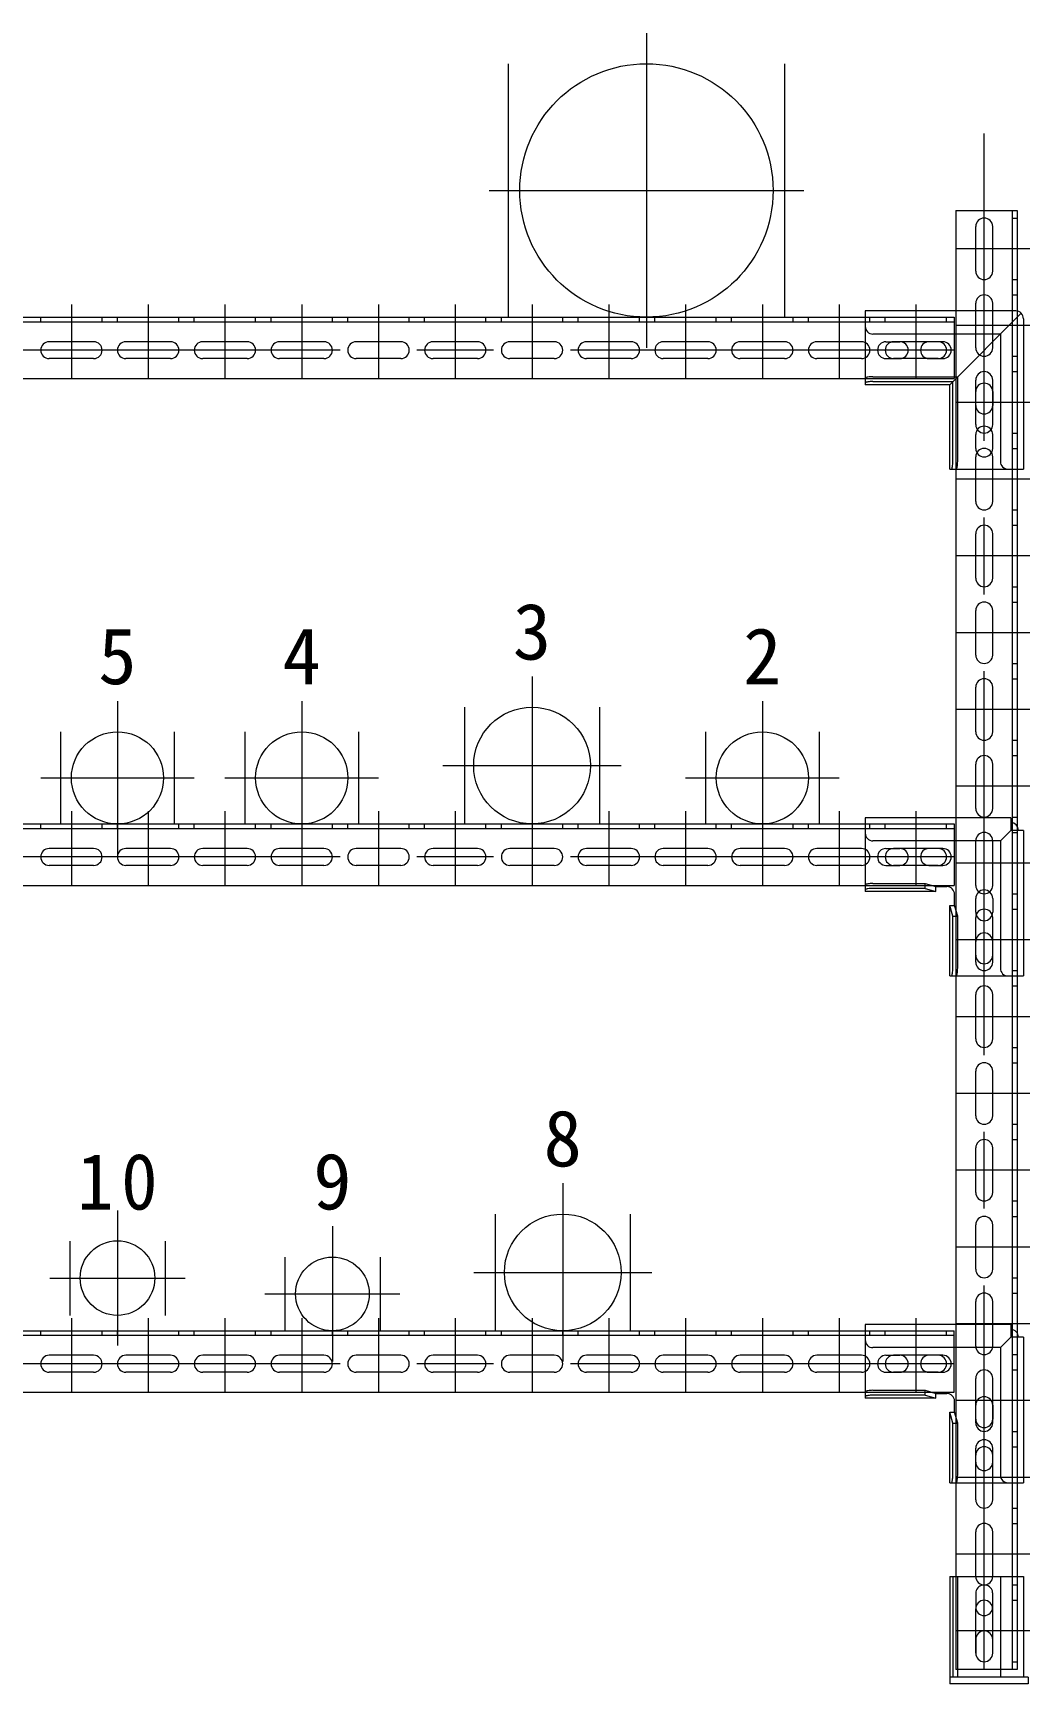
# Model space of a CAD drawing. Units: millimetres at full size, sheet at 1:50. Extents: x -29943 to 12787, y -4404 to 10657.
# Drawn here: x -1487 to -838, y -850 to 225 of the extents above; entities that cross this region are included whole.
import ezdxf
from ezdxf.enums import TextEntityAlignment as Align

# ---------------------------------------------------------------- set-up
doc = ezdxf.new("R2010")
doc.units = ezdxf.units.MM
doc.header["$LTSCALE"] = 50
doc.linetypes.add('CHAIN1', pattern=[8, 5, -1, 1, -1])
for name, color, linetype, lineweight in [('0-0_マルチ横', 3, 'Continuous', 9), ('0-1_接続金具', 7, 'Continuous', 18), ('0-3_マルチ縦', 3, 'Continuous', 9), ('0-F_文字', 7, 'Continuous', 9), ('1-0_1\u3000脱臭配管', 4, 'Continuous', 9), ('1-1_2\u3000洗浄汚泥移送配管', 7, 'Continuous', 9), ('1-2_3\u3000洗浄水移送配管', 7, 'Continuous', 9), ('1-3_4\u3000工水配管', 7, 'Continuous', 9), ('1-4_5\u3000冷却水移送配管', 7, 'Continuous', 9), ('1-7_8\u3000脱水ろ液移送配管', 7, 'Continuous', 9), ('1-8_9\u3000ろ布洗浄水移送配管', 7, 'Continuous', 9), ('1-9_10\u3000スチームドレン配管', 7, 'Continuous', 9)]:
    doc.layers.add(name, color=color, linetype=linetype, lineweight=lineweight)
doc.styles.add('ＭＳ ゴシック', font='')
doc.styles.get('ＭＳ ゴシック').set_extended_font_data('MS Gothic')

msp = doc.modelspace()

# ---------------------------------------------------------------- linework, layer by layer
at = {"layer": '0-0_マルチ横', "color": 4, "linetype": 'CHAIN1'}
for p, q in [((-1462.07, 48.76), (-1462.07, 0.46)), ((-1412.07, 48.76), (-1412.07, 0.46)), ((-1362.07, 48.76), (-1362.07, 0.46)), ((-1312.07, 48.76), (-1312.07, 0.46)), ((-1262.07, 48.76), (-1262.07, 0.46)), ((-1212.07, 48.76), (-1212.07, 0.46)), ((-1162.07, 48.76), (-1162.07, 0.46)), ((-1112.07, 48.76), (-1112.07, 0.46)), ((-1062.07, 48.76), (-1062.07, 0.46)), ((-1012.07, 48.76), (-1012.07, 0.46)), ((-962.07, 48.76), (-962.07, 0.46)), ((-912.07, 48.76), (-912.07, 0.46)), ((-887.07, 18.96), (-1687.07, 18.96)), ((-1462.07, -281.24), (-1462.07, -329.54)), ((-1412.07, -281.24), (-1412.07, -329.54)), ((-1362.07, -281.24), (-1362.07, -329.54)), ((-1312.07, -281.24), (-1312.07, -329.54)), ((-1262.07, -281.24), (-1262.07, -329.54)), ((-1212.07, -281.24), (-1212.07, -329.54)), ((-1162.07, -281.24), (-1162.07, -329.54)), ((-1112.07, -281.24), (-1112.07, -329.54)), ((-1062.07, -281.24), (-1062.07, -329.54)), ((-1012.07, -281.24), (-1012.07, -329.54)), ((-962.07, -281.24), (-962.07, -329.54)), ((-912.07, -281.24), (-912.07, -329.54)), ((-887.07, -311.04), (-1687.07, -311.04)), ((-1462.07, -611.24), (-1462.07, -659.54)), ((-1412.07, -611.24), (-1412.07, -659.54)), ((-1362.07, -611.24), (-1362.07, -659.54)), ((-1312.07, -611.24), (-1312.07, -659.54)), ((-1262.07, -611.24), (-1262.07, -659.54)), ((-1212.07, -611.24), (-1212.07, -659.54)), ((-1162.07, -611.24), (-1162.07, -659.54)), ((-1112.07, -611.24), (-1112.07, -659.54)), ((-1062.07, -611.24), (-1062.07, -659.54)), ((-1012.07, -611.24), (-1012.07, -659.54)), ((-962.07, -611.24), (-962.07, -659.54)), ((-912.07, -611.24), (-912.07, -659.54)), ((-887.07, -641.04), (-1687.07, -641.04))]:
    msp.add_line(p, q, dxfattribs=at)
at = {"layer": '0-0_マルチ横'}
for p, q in [((-1687.07, 40.46), (-887.07, 40.46)), ((-887.07, 37.26), (-1687.07, 37.26)), ((-1482.07, 37.26), (-1482.07, 40.46)), ((-1442.07, 37.26), (-1442.07, 40.46)), ((-1432.07, 37.26), (-1432.07, 40.46)), ((-1392.07, 37.26), (-1392.07, 40.46)), ((-1382.07, 37.26), (-1382.07, 40.46)), ((-1342.07, 37.26), (-1342.07, 40.46)), ((-1332.07, 37.26), (-1332.07, 40.46)), ((-1292.07, 37.26), (-1292.07, 40.46)), ((-1282.07, 37.26), (-1282.07, 40.46)), ((-1242.07, 37.26), (-1242.07, 40.46)), ((-1232.07, 37.26), (-1232.07, 40.46)), ((-1192.07, 37.26), (-1192.07, 40.46)), ((-1182.07, 37.26), (-1182.07, 40.46)), ((-1142.07, 37.26), (-1142.07, 40.46)), ((-1132.07, 37.26), (-1132.07, 40.46)), ((-1092.07, 37.26), (-1092.07, 40.46)), ((-1082.07, 37.26), (-1082.07, 40.46)), ((-1042.07, 37.26), (-1042.07, 40.46)), ((-1032.07, 37.26), (-1032.07, 40.46)), ((-992.07, 37.26), (-992.07, 40.46)), ((-982.07, 37.26), (-982.07, 40.46)), ((-942.07, 37.26), (-942.07, 40.46)), ((-932.07, 37.26), (-932.07, 40.46)), ((-892.07, 37.26), (-892.07, 40.46)), ((-887.07, 40.46), (-887.07, 0.46)), ((-1447.57, 24.46), (-1476.57, 24.46)), ((-1397.57, 24.46), (-1426.57, 24.46)), ((-1347.57, 24.46), (-1376.57, 24.46)), ((-1297.57, 24.46), (-1326.57, 24.46)), ((-1247.57, 24.46), (-1276.57, 24.46)), ((-1197.57, 24.46), (-1226.57, 24.46)), ((-1147.57, 24.46), (-1176.57, 24.46)), ((-1097.57, 24.46), (-1126.57, 24.46)), ((-1047.57, 24.46), (-1076.57, 24.46)), ((-997.57, 24.46), (-1026.57, 24.46)), ((-947.57, 24.46), (-976.57, 24.46)), ((-897.57, 24.46), (-926.57, 24.46)), ((-1447.57, 13.46), (-1476.57, 13.46)), ((-1397.57, 13.46), (-1426.57, 13.46)), ((-1347.57, 13.46), (-1376.57, 13.46)), ((-1297.57, 13.46), (-1326.57, 13.46)), ((-1247.57, 13.46), (-1276.57, 13.46)), ((-1197.57, 13.46), (-1226.57, 13.46)), ((-1147.57, 13.46), (-1176.57, 13.46)), ((-1097.57, 13.46), (-1126.57, 13.46)), ((-1047.57, 13.46), (-1076.57, 13.46)), ((-997.57, 13.46), (-1026.57, 13.46)), ((-947.57, 13.46), (-976.57, 13.46)), ((-897.57, 13.46), (-926.57, 13.46)), ((-1687.07, 0.46), (-887.07, 0.46)), ((-1687.07, -289.54), (-887.07, -289.54)), ((-1482.07, -292.74), (-1482.07, -289.54)), ((-1442.07, -292.74), (-1442.07, -289.54)), ((-1432.07, -292.74), (-1432.07, -289.54)), ((-1392.07, -292.74), (-1392.07, -289.54)), ((-1382.07, -292.74), (-1382.07, -289.54)), ((-1342.07, -292.74), (-1342.07, -289.54)), ((-1332.07, -292.74), (-1332.07, -289.54)), ((-1292.07, -292.74), (-1292.07, -289.54)), ((-1282.07, -292.74), (-1282.07, -289.54)), ((-1242.07, -292.74), (-1242.07, -289.54)), ((-1232.07, -292.74), (-1232.07, -289.54)), ((-1192.07, -292.74), (-1192.07, -289.54)), ((-1182.07, -292.74), (-1182.07, -289.54)), ((-1142.07, -292.74), (-1142.07, -289.54)), ((-1132.07, -292.74), (-1132.07, -289.54)), ((-1092.07, -292.74), (-1092.07, -289.54)), ((-1082.07, -292.74), (-1082.07, -289.54)), ((-1042.07, -292.74), (-1042.07, -289.54)), ((-1032.07, -292.74), (-1032.07, -289.54)), ((-992.07, -292.74), (-992.07, -289.54)), ((-982.07, -292.74), (-982.07, -289.54)), ((-942.07, -292.74), (-942.07, -289.54)), ((-932.07, -292.74), (-932.07, -289.54)), ((-892.07, -292.74), (-892.07, -289.54)), ((-887.07, -289.54), (-887.07, -329.54)), ((-887.07, -292.74), (-1687.07, -292.74)), ((-1447.57, -305.54), (-1476.57, -305.54)), ((-1397.57, -305.54), (-1426.57, -305.54)), ((-1347.57, -305.54), (-1376.57, -305.54)), ((-1297.57, -305.54), (-1326.57, -305.54)), ((-1247.57, -305.54), (-1276.57, -305.54)), ((-1197.57, -305.54), (-1226.57, -305.54)), ((-1147.57, -305.54), (-1176.57, -305.54)), ((-1097.57, -305.54), (-1126.57, -305.54)), ((-1047.57, -305.54), (-1076.57, -305.54)), ((-997.57, -305.54), (-1026.57, -305.54)), ((-947.57, -305.54), (-976.57, -305.54)), ((-897.57, -305.54), (-926.57, -305.54)), ((-1447.57, -316.54), (-1476.57, -316.54)), ((-1397.57, -316.54), (-1426.57, -316.54)), ((-1347.57, -316.54), (-1376.57, -316.54)), ((-1297.57, -316.54), (-1326.57, -316.54)), ((-1247.57, -316.54), (-1276.57, -316.54)), ((-1197.57, -316.54), (-1226.57, -316.54)), ((-1147.57, -316.54), (-1176.57, -316.54)), ((-1097.57, -316.54), (-1126.57, -316.54)), ((-1047.57, -316.54), (-1076.57, -316.54)), ((-997.57, -316.54), (-1026.57, -316.54)), ((-947.57, -316.54), (-976.57, -316.54)), ((-897.57, -316.54), (-926.57, -316.54)), ((-1687.07, -329.54), (-887.07, -329.54)), ((-1687.07, -619.54), (-887.07, -619.54)), ((-887.07, -622.74), (-1687.07, -622.74)), ((-1482.07, -622.74), (-1482.07, -619.54)), ((-1442.07, -622.74), (-1442.07, -619.54)), ((-1432.07, -622.74), (-1432.07, -619.54)), ((-1392.07, -622.74), (-1392.07, -619.54)), ((-1382.07, -622.74), (-1382.07, -619.54)), ((-1342.07, -622.74), (-1342.07, -619.54)), ((-1332.07, -622.74), (-1332.07, -619.54)), ((-1292.07, -622.74), (-1292.07, -619.54)), ((-1282.07, -622.74), (-1282.07, -619.54)), ((-1242.07, -622.74), (-1242.07, -619.54)), ((-1232.07, -622.74), (-1232.07, -619.54)), ((-1192.07, -622.74), (-1192.07, -619.54)), ((-1182.07, -622.74), (-1182.07, -619.54)), ((-1142.07, -622.74), (-1142.07, -619.54)), ((-1132.07, -622.74), (-1132.07, -619.54)), ((-1092.07, -622.74), (-1092.07, -619.54)), ((-1082.07, -622.74), (-1082.07, -619.54)), ((-1042.07, -622.74), (-1042.07, -619.54)), ((-1032.07, -622.74), (-1032.07, -619.54)), ((-992.07, -622.74), (-992.07, -619.54)), ((-982.07, -622.74), (-982.07, -619.54)), ((-942.07, -622.74), (-942.07, -619.54)), ((-932.07, -622.74), (-932.07, -619.54)), ((-892.07, -622.74), (-892.07, -619.54)), ((-887.07, -659.54), (-887.07, -619.54)), ((-1447.57, -635.54), (-1476.57, -635.54)), ((-1397.57, -635.54), (-1426.57, -635.54)), ((-1347.57, -635.54), (-1376.57, -635.54)), ((-1297.57, -635.54), (-1326.57, -635.54)), ((-1247.57, -635.54), (-1276.57, -635.54)), ((-1197.57, -635.54), (-1226.57, -635.54)), ((-1147.57, -635.54), (-1176.57, -635.54)), ((-1097.57, -635.54), (-1126.57, -635.54)), ((-1047.57, -635.54), (-1076.57, -635.54)), ((-997.57, -635.54), (-1026.57, -635.54)), ((-947.57, -635.54), (-976.57, -635.54)), ((-897.57, -635.54), (-926.57, -635.54)), ((-1447.57, -646.54), (-1476.57, -646.54)), ((-1397.57, -646.54), (-1426.57, -646.54)), ((-1347.57, -646.54), (-1376.57, -646.54)), ((-1297.57, -646.54), (-1326.57, -646.54)), ((-1247.57, -646.54), (-1276.57, -646.54)), ((-1197.57, -646.54), (-1226.57, -646.54)), ((-1147.57, -646.54), (-1176.57, -646.54)), ((-1097.57, -646.54), (-1126.57, -646.54)), ((-1047.57, -646.54), (-1076.57, -646.54)), ((-997.57, -646.54), (-1026.57, -646.54)), ((-947.57, -646.54), (-976.57, -646.54)), ((-897.57, -646.54), (-926.57, -646.54)), ((-1687.07, -659.54), (-887.07, -659.54))]:
    msp.add_line(p, q, dxfattribs=at)
for centre, start, end in [((-1476.57, 18.96), 90, 270), ((-1447.57, 18.96), 270, 90), ((-1426.57, 18.96), 90, 270), ((-1397.57, 18.96), 270, 90), ((-1376.57, 18.96), 90, 270), ((-1347.57, 18.96), 270, 90), ((-1326.57, 18.96), 90, 270), ((-1297.57, 18.96), 270, 90), ((-1276.57, 18.96), 90, 270), ((-1247.57, 18.96), 270, 90), ((-1226.57, 18.96), 90, 270), ((-1197.57, 18.96), 270, 90), ((-1176.57, 18.96), 90, 270), ((-1147.57, 18.96), 270, 90), ((-1126.57, 18.96), 90, 270), ((-1097.57, 18.96), 270, 90), ((-1076.57, 18.96), 90, 270), ((-1047.57, 18.96), 270, 90), ((-1026.57, 18.96), 90, 270), ((-997.57, 18.96), 270, 90), ((-976.57, 18.96), 90, 270), ((-947.57, 18.96), 270, 90), ((-926.57, 18.96), 90, 270), ((-897.57, 18.96), 270, 90), ((-1476.57, -311.04), 90, 270), ((-1447.57, -311.04), 270, 90), ((-1426.57, -311.04), 90, 270), ((-1397.57, -311.04), 270, 90), ((-1376.57, -311.04), 90, 270), ((-1347.57, -311.04), 270, 90), ((-1326.57, -311.04), 90, 270), ((-1297.57, -311.04), 270, 90), ((-1276.57, -311.04), 90, 270), ((-1247.57, -311.04), 270, 90), ((-1226.57, -311.04), 90, 270), ((-1197.57, -311.04), 270, 90), ((-1176.57, -311.04), 90, 270), ((-1147.57, -311.04), 270, 90), ((-1126.57, -311.04), 90, 270), ((-1097.57, -311.04), 270, 90), ((-1076.57, -311.04), 90, 270), ((-1047.57, -311.04), 270, 90), ((-1026.57, -311.04), 90, 270), ((-997.57, -311.04), 270, 90), ((-976.57, -311.04), 90, 270), ((-947.57, -311.04), 270, 90), ((-926.57, -311.04), 90, 270), ((-897.57, -311.04), 270, 90), ((-1476.57, -641.04), 90, 270), ((-1447.57, -641.04), 270, 90), ((-1426.57, -641.04), 90, 270), ((-1397.57, -641.04), 270, 90), ((-1376.57, -641.04), 90, 270), ((-1347.57, -641.04), 270, 90), ((-1326.57, -641.04), 90, 270), ((-1297.57, -641.04), 270, 90), ((-1276.57, -641.04), 90, 270), ((-1247.57, -641.04), 270, 90), ((-1226.57, -641.04), 90, 270), ((-1197.57, -641.04), 270, 90), ((-1176.57, -641.04), 90, 270), ((-1147.57, -641.04), 270, 90), ((-1126.57, -641.04), 90, 270), ((-1097.57, -641.04), 270, 90), ((-1076.57, -641.04), 90, 270), ((-1047.57, -641.04), 270, 90), ((-1026.57, -641.04), 90, 270), ((-997.57, -641.04), 270, 90), ((-976.57, -641.04), 90, 270), ((-947.57, -641.04), 270, 90), ((-926.57, -641.04), 90, 270), ((-897.57, -641.04), 270, 90)]:
    msp.add_arc(centre, 5.5, start, end, dxfattribs=at)
at = {"layer": '0-1_接続金具'}
for p, q in [((-945.07, 44.46), (-945.07, -3.54)), ((-847.07, 44.46), (-945.07, 44.46)), ((-843.54, 43), (-890.07, -3.54)), ((-842.07, 39.46), (-842.07, -58.54)), ((-857.07, 29.46), (-940.07, 29.46)), ((-931.57, 24.46), (-922.57, 24.46)), ((-894.57, 24.46), (-903.57, 24.46)), ((-857.07, 29.46), (-857.07, -53.54)), ((-931.57, 13.46), (-922.57, 13.46)), ((-903.57, 13.46), (-894.57, 13.46)), ((-940.07, 1.67), (-884.86, 1.67)), ((-884.86, -53.54), (-884.86, 1.67)), ((-940.07, -1.48), (-888.01, -1.48)), ((-888.01, -53.54), (-888.01, -1.48)), ((-873.07, -17.04), (-873.07, -8.04)), ((-862.07, -8.04), (-862.07, -17.04)), ((-873.07, -45.04), (-873.07, -36.04)), ((-862.07, -45.04), (-862.07, -36.04)), ((-890.07, -58.54), (-842.07, -58.54)), ((-850.32, -285.54), (-945.07, -285.54)), ((-945.07, -285.54), (-945.07, -333.54)), ((-850.32, -285.54), (-850.32, -293.79)), ((-857.07, -300.54), (-940.07, -300.54)), ((-850.32, -293.79), (-857.07, -300.54)), ((-857.07, -300.54), (-857.07, -383.54)), ((-842.07, -293.79), (-850.32, -293.79)), ((-842.07, -293.79), (-842.07, -388.54)), ((-931.57, -305.54), (-922.57, -305.54)), ((-894.57, -305.54), (-903.57, -305.54)), ((-931.57, -316.54), (-922.57, -316.54)), ((-903.57, -316.54), (-894.57, -316.54)), ((-940.07, -328.33), (-906.14, -328.33)), ((-906.14, -331.48), (-940.07, -331.48)), ((-906.14, -328.33), (-899.07, -330.38)), ((-906.14, -331.48), (-906.14, -328.33)), ((-906.14, -331.48), (-899.07, -333.54)), ((-899.07, -330.38), (-891.92, -330.38)), ((-899.07, -333.54), (-899.07, -330.38)), ((-899.07, -333.54), (-945.07, -333.54)), ((-888.01, -349.61), (-890.07, -342.54)), ((-890.07, -388.54), (-890.07, -342.54)), ((-890.07, -342.54), (-886.92, -342.54)), ((-886.92, -342.54), (-886.92, -335.38)), ((-884.86, -349.61), (-886.92, -342.54)), ((-873.07, -347.04), (-873.07, -338.04)), ((-862.07, -338.04), (-862.07, -347.04)), ((-888.01, -349.61), (-884.86, -349.61)), ((-888.01, -383.54), (-888.01, -349.61)), ((-884.86, -383.54), (-884.86, -349.61)), ((-873.07, -375.04), (-873.07, -366.04)), ((-862.07, -375.04), (-862.07, -366.04)), ((-890.07, -388.54), (-842.07, -388.54)), ((-850.32, -615.54), (-945.07, -615.54)), ((-945.07, -615.54), (-945.07, -663.54)), ((-850.32, -615.54), (-850.32, -623.79)), ((-857.07, -630.54), (-940.07, -630.54)), ((-850.32, -623.79), (-857.07, -630.54)), ((-857.07, -630.54), (-857.07, -713.54)), ((-842.07, -623.79), (-850.32, -623.79)), ((-842.07, -623.79), (-842.07, -718.54)), ((-931.57, -635.54), (-922.57, -635.54)), ((-894.57, -635.54), (-903.57, -635.54)), ((-931.57, -646.54), (-922.57, -646.54)), ((-903.57, -646.54), (-894.57, -646.54)), ((-899.07, -663.54), (-945.07, -663.54)), ((-940.07, -658.33), (-906.14, -658.33)), ((-906.14, -661.48), (-940.07, -661.48)), ((-906.14, -658.33), (-899.07, -660.38)), ((-906.14, -661.48), (-906.14, -658.33)), ((-906.14, -661.48), (-899.07, -663.54)), ((-899.07, -660.38), (-891.92, -660.38)), ((-899.07, -663.54), (-899.07, -660.38)), ((-886.92, -672.54), (-886.92, -665.38)), ((-888.01, -679.61), (-890.07, -672.54)), ((-890.07, -718.54), (-890.07, -672.54)), ((-890.07, -672.54), (-886.92, -672.54)), ((-884.86, -679.61), (-886.92, -672.54)), ((-873.07, -677.04), (-873.07, -668.04)), ((-862.07, -668.04), (-862.07, -677.04)), ((-888.01, -679.61), (-884.86, -679.61)), ((-888.01, -713.54), (-888.01, -679.61)), ((-884.86, -713.54), (-884.86, -679.61)), ((-873.07, -705.04), (-873.07, -696.04)), ((-862.07, -705.04), (-862.07, -696.04)), ((-890.07, -718.54), (-842.07, -718.54)), ((-890.07, -779.54), (-842.07, -779.54)), ((-890.07, -779.54), (-890.07, -849.54)), ((-888.05, -779.54), (-888.05, -845.04)), ((-884.9, -779.54), (-884.9, -845.04)), ((-857.07, -779.54), (-857.07, -845.04)), ((-842.07, -779.54), (-842.07, -845.04)), ((-873.07, -790.54), (-873.07, -799.54)), ((-862.07, -799.54), (-862.07, -790.54)), ((-873.07, -820.54), (-873.07, -829.54)), ((-862.07, -829.54), (-862.07, -820.54)), ((-839.07, -845.04), (-890.07, -845.04)), ((-839.07, -845.04), (-839.07, -849.54)), ((-839.07, -849.54), (-890.07, -849.54))]:
    msp.add_line(p, q, dxfattribs=at)
for points in [[(-940.07, 1.67), (-940.94, 1.66), (-941.78, 1.61), (-942.57, 1.54), (-943.29, 1.43), (-943.9, 1.31), (-944.4, 1.16), (-944.77, 1), (-945, 0.82), (-945.07, 0.64)], [(-940.07, -1.48), (-940.94, -1.49), (-941.78, -1.54), (-942.57, -1.62), (-943.29, -1.72), (-943.9, -1.85), (-944.4, -1.99), (-944.77, -2.16), (-945, -2.33), (-945.07, -2.51)], [(-890.07, -58.54), (-890.07, -3.54), (-945.07, -3.54)], [(-889.04, -58.54), (-888.86, -58.46), (-888.69, -58.23), (-888.53, -57.87), (-888.38, -57.37), (-888.26, -56.75), (-888.15, -56.04), (-888.08, -55.25), (-888.03, -54.4), (-888.01, -53.54)], [(-885.89, -58.54), (-885.71, -58.46), (-885.54, -58.23), (-885.38, -57.87), (-885.23, -57.37), (-885.1, -56.75), (-885, -56.04), (-884.92, -55.25), (-884.88, -54.4), (-884.86, -53.54)], [(-940.07, -328.33), (-940.94, -328.34), (-941.78, -328.39), (-942.57, -328.46), (-943.29, -328.57), (-943.9, -328.69), (-944.4, -328.84), (-944.77, -329), (-945, -329.18), (-945.07, -329.36)], [(-940.07, -331.48), (-940.94, -331.49), (-941.78, -331.54), (-942.57, -331.62), (-943.29, -331.72), (-943.9, -331.85), (-944.4, -331.99), (-944.77, -332.16), (-945, -332.33), (-945.07, -332.51)], [(-889.04, -388.54), (-888.86, -388.46), (-888.69, -388.23), (-888.53, -387.87), (-888.38, -387.37), (-888.26, -386.75), (-888.15, -386.04), (-888.08, -385.25), (-888.03, -384.4), (-888.01, -383.54)], [(-885.89, -388.54), (-885.71, -388.46), (-885.54, -388.23), (-885.38, -387.87), (-885.23, -387.37), (-885.1, -386.75), (-885, -386.04), (-884.92, -385.25), (-884.88, -384.4), (-884.86, -383.54)], [(-940.07, -658.33), (-940.94, -658.34), (-941.78, -658.39), (-942.57, -658.46), (-943.29, -658.57), (-943.9, -658.69), (-944.4, -658.84), (-944.77, -659), (-945, -659.18), (-945.07, -659.36)], [(-940.07, -661.48), (-940.94, -661.49), (-941.78, -661.54), (-942.57, -661.62), (-943.29, -661.72), (-943.9, -661.85), (-944.4, -661.99), (-944.77, -662.16), (-945, -662.33), (-945.07, -662.51)], [(-889.04, -718.54), (-888.86, -718.46), (-888.69, -718.23), (-888.53, -717.87), (-888.38, -717.37), (-888.26, -716.75), (-888.15, -716.04), (-888.08, -715.25), (-888.03, -714.4), (-888.01, -713.54)], [(-885.89, -718.54), (-885.71, -718.46), (-885.54, -718.23), (-885.38, -717.87), (-885.23, -717.37), (-885.1, -716.75), (-885, -716.04), (-884.92, -715.25), (-884.88, -714.4), (-884.86, -713.54)]]:
    msp.add_lwpolyline(points, dxfattribs=at)
for centre, radius, start, end in [((-847.07, 39.46), 5, 0, 90), ((-940.07, 34.46), 5, 180, 270), ((-931.57, 18.96), 5.5, 90, 270), ((-922.57, 18.96), 5.5, 270, 90), ((-903.57, 18.96), 5.5, 90, 270), ((-894.57, 18.96), 5.5, 270, 90), ((-867.57, -8.04), 5.5, 0, 180), ((-867.57, -17.04), 5.5, 180, 0), ((-867.57, -36.04), 5.5, 0, 180), ((-867.57, -45.04), 5.5, 180, 0), ((-852.07, -53.54), 5, 180, 270), ((-850.32, -293.79), 5.05, 0, 90), ((-940.07, -295.54), 5, 180, 270), ((-931.57, -311.04), 5.5, 90, 270), ((-922.57, -311.04), 5.5, 270, 90), ((-903.57, -311.04), 5.5, 90, 270), ((-894.57, -311.04), 5.5, 270, 90), ((-891.92, -335.38), 5, 0, 90), ((-867.57, -338.04), 5.5, 0, 180), ((-867.57, -347.04), 5.5, 180, 0), ((-867.57, -366.04), 5.5, 0, 180), ((-867.57, -375.04), 5.5, 180, 0), ((-852.07, -383.54), 5, 180, 270), ((-850.32, -623.79), 5.05, 0, 90), ((-940.07, -625.54), 5, 180, 270), ((-931.57, -641.04), 5.5, 90, 270), ((-922.57, -641.04), 5.5, 270, 90), ((-903.57, -641.04), 5.5, 90, 270), ((-894.57, -641.04), 5.5, 270, 90), ((-891.92, -665.38), 5, 0, 90), ((-867.57, -668.04), 5.5, 0, 180), ((-867.57, -677.04), 5.5, 180, 0), ((-867.57, -696.04), 5.5, 0, 180), ((-867.57, -705.04), 5.5, 180, 0), ((-852.07, -713.54), 5, 180, 270), ((-867.57, -790.54), 5.5, 21.99946, 180), ((-867.57, -790.54), 5.5, 0, 21.99946), ((-867.57, -799.54), 5.5, 180, 0), ((-867.57, -820.54), 5.5, 0, 180), ((-867.57, -829.54), 5.5, 180, 0)]:
    msp.add_arc(centre, radius, start, end, dxfattribs=at)
at = {"layer": '0-3_マルチ縦', "color": 4, "linetype": 'CHAIN1'}
for p, q in [((-867.57, -840.04), (-867.57, 159.96)), ((-837.78, 84.96), (-886.07, 84.96)), ((-837.78, 34.96), (-886.07, 34.96)), ((-837.78, -15.04), (-886.07, -15.04)), ((-837.78, -65.04), (-886.07, -65.04)), ((-837.78, -115.04), (-886.07, -115.04)), ((-837.78, -165.04), (-886.07, -165.04)), ((-837.78, -215.04), (-886.07, -215.04)), ((-837.78, -265.04), (-886.07, -265.04)), ((-837.78, -315.04), (-886.07, -315.04)), ((-837.78, -365.04), (-886.07, -365.04)), ((-837.78, -415.04), (-886.07, -415.04)), ((-837.78, -465.04), (-886.07, -465.04)), ((-837.78, -515.04), (-886.07, -515.04)), ((-837.78, -565.04), (-886.07, -565.04)), ((-837.78, -615.04), (-886.07, -615.04)), ((-837.78, -665.04), (-886.07, -665.04)), ((-837.78, -715.04), (-886.07, -715.04)), ((-837.78, -765.04), (-886.07, -765.04)), ((-837.78, -815.04), (-886.07, -815.04))]:
    msp.add_line(p, q, dxfattribs=at)
at = {"layer": '0-3_マルチ縦'}
for p, q in [((-886.07, 109.96), (-846.07, 109.96)), ((-886.07, 109.96), (-886.07, -840.04)), ((-849.27, -840.04), (-849.27, 109.96)), ((-846.07, 109.96), (-846.07, -840.04)), ((-873.07, 70.46), (-873.07, 99.46)), ((-862.07, 70.46), (-862.07, 99.46)), ((-849.27, 104.96), (-846.07, 104.96)), ((-849.27, 64.96), (-846.07, 64.96)), ((-849.27, 54.96), (-846.07, 54.96)), ((-873.07, 20.46), (-873.07, 49.46)), ((-862.07, 20.46), (-862.07, 49.46)), ((-849.27, 14.96), (-846.07, 14.96)), ((-849.27, 4.96), (-846.07, 4.96)), ((-873.07, -29.54), (-873.07, -0.54)), ((-862.07, -29.54), (-862.07, -0.54)), ((-849.27, -35.04), (-846.07, -35.04)), ((-873.07, -79.54), (-873.07, -50.54)), ((-862.07, -79.54), (-862.07, -50.54)), ((-849.27, -45.04), (-846.07, -45.04)), ((-849.27, -85.04), (-846.07, -85.04)), ((-849.27, -95.04), (-846.07, -95.04)), ((-873.07, -129.54), (-873.07, -100.54)), ((-862.07, -129.54), (-862.07, -100.54)), ((-849.27, -135.04), (-846.07, -135.04)), ((-849.27, -145.04), (-846.07, -145.04)), ((-873.07, -179.54), (-873.07, -150.54)), ((-862.07, -179.54), (-862.07, -150.54)), ((-849.27, -185.04), (-846.07, -185.04)), ((-873.07, -229.54), (-873.07, -200.54)), ((-862.07, -229.54), (-862.07, -200.54)), ((-849.27, -195.04), (-846.07, -195.04)), ((-849.27, -235.04), (-846.07, -235.04)), ((-849.27, -245.04), (-846.07, -245.04)), ((-873.07, -279.54), (-873.07, -250.54)), ((-862.07, -279.54), (-862.07, -250.54)), ((-849.27, -285.04), (-846.07, -285.04)), ((-873.07, -329.54), (-873.07, -300.54)), ((-862.07, -329.54), (-862.07, -300.54)), ((-849.27, -295.04), (-846.07, -295.04)), ((-849.27, -335.04), (-846.07, -335.04)), ((-873.07, -379.54), (-873.07, -350.54)), ((-862.07, -379.54), (-862.07, -350.54)), ((-849.27, -345.04), (-846.07, -345.04)), ((-849.27, -385.04), (-846.07, -385.04)), ((-849.27, -395.04), (-846.07, -395.04)), ((-873.07, -429.54), (-873.07, -400.54)), ((-862.07, -429.54), (-862.07, -400.54)), ((-849.27, -435.04), (-846.07, -435.04)), ((-873.07, -479.54), (-873.07, -450.54)), ((-862.07, -479.54), (-862.07, -450.54)), ((-849.27, -445.04), (-846.07, -445.04)), ((-849.27, -485.04), (-846.07, -485.04)), ((-873.07, -529.54), (-873.07, -500.54)), ((-862.07, -529.54), (-862.07, -500.54)), ((-849.27, -495.04), (-846.07, -495.04)), ((-849.27, -535.04), (-846.07, -535.04)), ((-849.27, -545.04), (-846.07, -545.04)), ((-873.07, -579.54), (-873.07, -550.54)), ((-862.07, -579.54), (-862.07, -550.54)), ((-849.27, -585.04), (-846.07, -585.04)), ((-873.07, -629.54), (-873.07, -600.54)), ((-862.07, -629.54), (-862.07, -600.54)), ((-849.27, -595.04), (-846.07, -595.04)), ((-849.27, -635.04), (-846.07, -635.04)), ((-873.07, -679.54), (-873.07, -650.54)), ((-862.07, -679.54), (-862.07, -650.54)), ((-849.27, -645.04), (-846.07, -645.04)), ((-849.27, -685.04), (-846.07, -685.04)), ((-849.27, -695.04), (-846.07, -695.04)), ((-873.07, -729.54), (-873.07, -700.54)), ((-862.07, -729.54), (-862.07, -700.54)), ((-849.27, -735.04), (-846.07, -735.04)), ((-873.07, -779.54), (-873.07, -750.54)), ((-862.07, -779.54), (-862.07, -750.54)), ((-849.27, -745.04), (-846.07, -745.04)), ((-849.27, -785.04), (-846.07, -785.04)), ((-849.27, -795.04), (-846.07, -795.04)), ((-873.07, -829.54), (-873.07, -800.54)), ((-862.07, -829.54), (-862.07, -800.54)), ((-849.27, -835.04), (-846.07, -835.04)), ((-846.07, -840.04), (-886.07, -840.04))]:
    msp.add_line(p, q, dxfattribs=at)
for centre, start, end in [((-867.57, 99.46), 0, 180), ((-867.57, 70.46), 180, 0), ((-867.57, 49.46), 0, 180), ((-867.57, 20.46), 180, 0), ((-867.57, -0.54), 0, 180), ((-867.57, -29.54), 180, 0), ((-867.57, -50.54), 0, 180), ((-867.57, -79.54), 180, 0), ((-867.57, -100.54), 0, 180), ((-867.57, -129.54), 180, 0), ((-867.57, -150.54), 0, 180), ((-867.57, -179.54), 180, 0), ((-867.57, -200.54), 0, 180), ((-867.57, -229.54), 180, 0), ((-867.57, -250.54), 0, 180), ((-867.57, -279.54), 180, 0), ((-867.57, -300.54), 0, 180), ((-867.57, -329.54), 180, 0), ((-867.57, -350.54), 0, 180), ((-867.57, -379.54), 180, 0), ((-867.57, -400.54), 0, 180), ((-867.57, -429.54), 180, 0), ((-867.57, -450.54), 0, 180), ((-867.57, -479.54), 180, 0), ((-867.57, -500.54), 0, 180), ((-867.57, -529.54), 180, 0), ((-867.57, -550.54), 0, 180), ((-867.57, -579.54), 180, 0), ((-867.57, -600.54), 0, 180), ((-867.57, -629.54), 180, 0), ((-867.57, -650.54), 0, 180), ((-867.57, -679.54), 180, 0), ((-867.57, -700.54), 0, 180), ((-867.57, -729.54), 180, 0), ((-867.57, -750.54), 0, 180), ((-867.57, -779.54), 180, 0), ((-867.57, -800.54), 0, 180), ((-867.57, -829.54), 180, 0)]:
    msp.add_arc(centre, 5.5, start, end, dxfattribs=at)
at = {"layer": '1-0_1\u3000脱臭配管', "linetype": 'CHAIN1'}
for p, q in [((-1087.57, 225.46), (-1087.57, 20.46)), ((-1190.07, 122.96), (-985.07, 122.96))]:
    msp.add_line(p, q, dxfattribs=at)
at = {"layer": '1-0_1\u3000脱臭配管', "color": 7}
for p, q in [((-1177.57, 205.46), (-1177.57, 40.46)), ((-997.57, 205.46), (-997.57, 40.46))]:
    msp.add_line(p, q, dxfattribs=at)
at = {"layer": '1-0_1\u3000脱臭配管', "color": 3}
msp.add_circle((-1087.57, 122.96), 82.5, dxfattribs=at)
at = {"layer": '1-1_2\u3000洗浄汚泥移送配管', "color": 4, "linetype": 'CHAIN1'}
for p, q in [((-1012.07, -209.54), (-1012.07, -309.54)), ((-1062.07, -259.54), (-962.07, -259.54))]:
    msp.add_line(p, q, dxfattribs=at)
at = {"layer": '1-1_2\u3000洗浄汚泥移送配管'}
for p, q in [((-1049.07, -229.54), (-1049.07, -289.54)), ((-975.07, -229.54), (-975.07, -289.54))]:
    msp.add_line(p, q, dxfattribs=at)
at = {"layer": '1-1_2\u3000洗浄汚泥移送配管', "color": 3}
msp.add_circle((-1012.07, -259.54), 30, dxfattribs=at)
at = {"layer": '1-2_3\u3000洗浄水移送配管', "color": 4, "linetype": 'CHAIN1'}
for p, q in [((-1162.07, -193.54), (-1162.07, -309.54)), ((-1220.07, -251.54), (-1104.07, -251.54))]:
    msp.add_line(p, q, dxfattribs=at)
at = {"layer": '1-2_3\u3000洗浄水移送配管'}
for p, q in [((-1206.07, -213.54), (-1206.07, -289.54)), ((-1118.07, -213.54), (-1118.07, -289.54))]:
    msp.add_line(p, q, dxfattribs=at)
at = {"layer": '1-2_3\u3000洗浄水移送配管', "color": 3}
msp.add_circle((-1162.07, -251.54), 38, dxfattribs=at)
at = {"layer": '1-3_4\u3000工水配管', "color": 4, "linetype": 'CHAIN1'}
for p, q in [((-1312.07, -209.54), (-1312.07, -309.54)), ((-1362.07, -259.54), (-1262.07, -259.54))]:
    msp.add_line(p, q, dxfattribs=at)
at = {"layer": '1-3_4\u3000工水配管'}
for p, q in [((-1349.07, -229.54), (-1349.07, -289.54)), ((-1275.07, -229.54), (-1275.07, -289.54))]:
    msp.add_line(p, q, dxfattribs=at)
at = {"layer": '1-3_4\u3000工水配管', "color": 3}
msp.add_circle((-1312.07, -259.54), 30, dxfattribs=at)
at = {"layer": '1-4_5\u3000冷却水移送配管', "color": 4, "linetype": 'CHAIN1'}
for p, q in [((-1432.07, -209.54), (-1432.07, -309.54)), ((-1482.07, -259.54), (-1382.07, -259.54))]:
    msp.add_line(p, q, dxfattribs=at)
at = {"layer": '1-4_5\u3000冷却水移送配管'}
for p, q in [((-1469.07, -229.54), (-1469.07, -289.54)), ((-1395.07, -229.54), (-1395.07, -289.54))]:
    msp.add_line(p, q, dxfattribs=at)
at = {"layer": '1-4_5\u3000冷却水移送配管', "color": 3}
msp.add_circle((-1432.07, -259.54), 30, dxfattribs=at)
at = {"layer": '1-7_8\u3000脱水ろ液移送配管', "color": 4, "linetype": 'CHAIN1'}
for p, q in [((-1142.07, -523.54), (-1142.07, -639.54)), ((-1200.07, -581.54), (-1084.07, -581.54))]:
    msp.add_line(p, q, dxfattribs=at)
at = {"layer": '1-7_8\u3000脱水ろ液移送配管'}
for p, q in [((-1186.07, -543.54), (-1186.07, -619.54)), ((-1098.07, -543.54), (-1098.07, -619.54))]:
    msp.add_line(p, q, dxfattribs=at)
at = {"layer": '1-7_8\u3000脱水ろ液移送配管', "color": 3}
msp.add_circle((-1142.07, -581.54), 38, dxfattribs=at)
at = {"layer": '1-8_9\u3000ろ布洗浄水移送配管', "color": 4, "linetype": 'CHAIN1'}
for p, q in [((-1292.07, -551.54), (-1292.07, -639.54)), ((-1336.07, -595.54), (-1248.07, -595.54))]:
    msp.add_line(p, q, dxfattribs=at)
at = {"layer": '1-8_9\u3000ろ布洗浄水移送配管'}
for p, q in [((-1323.07, -571.54), (-1323.07, -619.54)), ((-1261.07, -571.54), (-1261.07, -619.54))]:
    msp.add_line(p, q, dxfattribs=at)
at = {"layer": '1-8_9\u3000ろ布洗浄水移送配管', "color": 3}
msp.add_circle((-1292.07, -595.54), 24, dxfattribs=at)
at = {"layer": '1-9_10\u3000スチームドレン配管', "color": 4, "linetype": 'CHAIN1'}
for p, q in [((-1432.07, -541.24), (-1432.07, -629.24)), ((-1476.07, -585.24), (-1388.07, -585.24))]:
    msp.add_line(p, q, dxfattribs=at)
at = {"layer": '1-9_10\u3000スチームドレン配管'}
for p, q in [((-1463.07, -561.24), (-1463.07, -609.54)), ((-1401.07, -561.24), (-1401.07, -609.54))]:
    msp.add_line(p, q, dxfattribs=at)
at = {"layer": '1-9_10\u3000スチームドレン配管', "color": 3}
msp.add_circle((-1432.07, -585.24), 24.3, dxfattribs=at)

# ---------------------------------------------------------------- texts
at = {"layer": '0-F_文字', "style": 'ＭＳ ゴシック'}
for s, p in [('3', (-1174.57, -193.54)), ('3', (-1174.57, -193.54)), ('5', (-1444.57, -209.54)), ('5', (-1444.57, -209.54)), ('4', (-1324.57, -209.54)), ('4', (-1324.57, -209.54)), ('2', (-1024.57, -209.54)), ('2', (-1024.57, -209.54)), ('8', (-1154.57, -523.54)), ('8', (-1154.57, -523.54)), ('9', (-1304.57, -551.54)), ('9', (-1304.57, -551.54))]:
    msp.add_text(s, height=36.66, dxfattribs=at).set_placement(p, align=Align.BOTTOM_LEFT)
at = {"layer": '0-F_文字', "insert": (-1458.32, -541.24), "char_height": 36.66, "attachment_point": 7, "style": 'ＭＳ ゴシック'}
msp.add_mtext('\\T1.21;\\W0.95;10', dxfattribs=at)
msp.add_mtext('\\T1.21;\\W0.95;10', dxfattribs=at)

doc.saveas('drawing.dxf')
